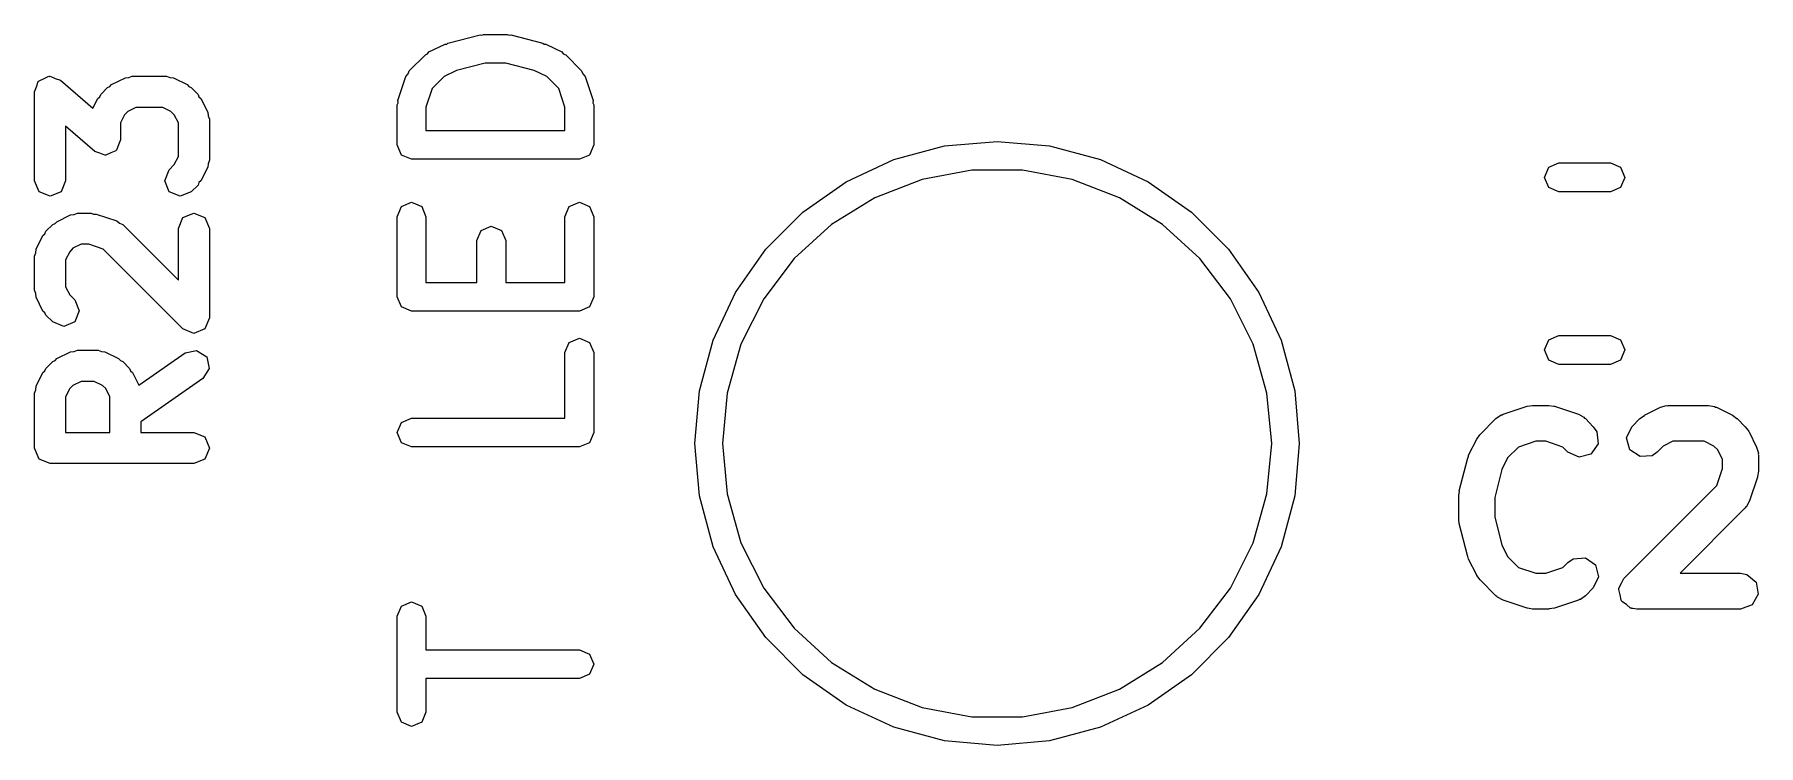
# Model space of a CAD drawing. Extents: x 72 to 186, y -144 to -85.
# Drawn here: x 141.74 to 148.93, y -113.51 to -110.54 of the extents above; entities that cross this region are included whole.
import ezdxf

# ---------------------------------------------------------------- set-up
doc = ezdxf.new("R2010")
doc.units = 0
doc.layers.add('BLACK', color=7, linetype='CONTINUOUS')

msp = doc.modelspace()

# ---------------------------------------------------------------- linework, layer by layer
at = {"layer": 'BLACK', "linetype": 'CONTINUOUS'}
for p, q in [((143.46, -110.58), (143.594, -110.546)), ((143.594, -110.546), (143.601, -110.547)), ((143.601, -110.547), (143.608, -110.544)), ((143.608, -110.544), (143.708, -110.544)), ((143.708, -110.544), (143.715, -110.547)), ((143.715, -110.547), (143.723, -110.546)), ((143.723, -110.546), (143.856, -110.58)), ((143.299, -110.695), (143.366, -110.629)), ((143.366, -110.629), (143.375, -110.625)), ((143.375, -110.625), (143.381, -110.617)), ((143.381, -110.617), (143.448, -110.584)), ((143.448, -110.584), (143.455, -110.584)), ((143.455, -110.584), (143.46, -110.58)), ((143.856, -110.58), (143.861, -110.584)), ((143.861, -110.584), (143.868, -110.584)), ((143.868, -110.584), (143.935, -110.617)), ((143.935, -110.617), (143.941, -110.625)), ((143.941, -110.625), (143.951, -110.629)), ((143.951, -110.629), (144.017, -110.695)), ((143.285, -110.719), (143.294, -110.708)), ((143.294, -110.708), (143.299, -110.695)), ((143.496, -110.694), (143.444, -110.72)), ((143.615, -110.664), (143.496, -110.694)), ((143.701, -110.664), (143.615, -110.664)), ((143.82, -110.694), (143.701, -110.664)), ((143.873, -110.72), (143.82, -110.694)), ((144.017, -110.695), (144.023, -110.708)), ((144.023, -110.708), (144.032, -110.719)), ((141.736, -110.783), (141.745, -110.762)), ((141.745, -110.762), (141.752, -110.74)), ((141.752, -110.74), (141.754, -110.739)), ((141.754, -110.739), (141.755, -110.737)), ((141.755, -110.737), (141.776, -110.728)), ((141.776, -110.728), (141.796, -110.718)), ((141.796, -110.718), (141.799, -110.719)), ((141.799, -110.719), (141.801, -110.718)), ((141.801, -110.718), (141.822, -110.727)), ((141.822, -110.727), (141.844, -110.734)), ((141.844, -110.734), (141.979, -110.852)), ((142.012, -110.794), (142.041, -110.765)), ((142.041, -110.765), (142.05, -110.761)), ((142.05, -110.761), (142.057, -110.753)), ((142.057, -110.753), (142.115, -110.725)), ((142.115, -110.725), (142.13, -110.724)), ((142.13, -110.724), (142.144, -110.718)), ((142.144, -110.718), (142.287, -110.718)), ((142.287, -110.718), (142.301, -110.724)), ((142.301, -110.724), (142.316, -110.725)), ((142.316, -110.725), (142.373, -110.753)), ((142.373, -110.753), (142.38, -110.761)), ((142.38, -110.761), (142.39, -110.765)), ((142.39, -110.765), (142.418, -110.794)), ((143.251, -110.819), (143.285, -110.719)), ((143.394, -110.77), (143.368, -110.847)), ((143.444, -110.72), (143.394, -110.77)), ((143.922, -110.77), (143.873, -110.72)), ((143.948, -110.847), (143.922, -110.77)), ((144.032, -110.719), (144.065, -110.819)), ((141.736, -111.154), (141.736, -110.783)), ((141.979, -110.852), (142, -110.811)), ((142, -110.811), (142.008, -110.804)), ((142.008, -110.804), (142.012, -110.794)), ((142.159, -110.848), (142.125, -110.865)), ((142.271, -110.848), (142.159, -110.848)), ((142.305, -110.865), (142.271, -110.848)), ((142.418, -110.794), (142.422, -110.804)), ((142.422, -110.804), (142.43, -110.811)), ((142.43, -110.811), (142.459, -110.868)), ((143.248, -110.838), (143.252, -110.829)), ((143.248, -111.004), (143.248, -110.838)), ((143.252, -110.829), (143.251, -110.819)), ((143.368, -110.847), (143.368, -110.944)), ((143.948, -110.944), (143.948, -110.847)), ((144.065, -110.819), (144.064, -110.829)), ((144.064, -110.829), (144.068, -110.838)), ((144.068, -110.838), (144.068, -111.004)), ((141.987, -111.032), (141.866, -110.926)), ((141.866, -110.926), (141.866, -111.154)), ((142.111, -110.879), (142.094, -110.912)), ((142.094, -110.912), (142.094, -110.983)), ((142.125, -110.865), (142.111, -110.879)), ((142.319, -110.879), (142.305, -110.865)), ((142.336, -110.912), (142.319, -110.879)), ((142.336, -111.053), (142.336, -110.912)), ((142.459, -110.868), (142.46, -110.883)), ((142.46, -110.883), (142.466, -110.897)), ((142.466, -110.897), (142.466, -111.069)), ((142.094, -110.983), (142.086, -111.004)), ((143.368, -110.944), (143.948, -110.944)), ((145.531, -111.009), (145.75, -110.99)), ((145.75, -110.99), (145.969, -111.009)), ((142.008, -111.039), (141.987, -111.032)), ((142.029, -111.048), (142.008, -111.039)), ((142.032, -111.047), (142.029, -111.048)), ((142.034, -111.048), (142.032, -111.047)), ((142.054, -111.038), (142.034, -111.048)), ((142.075, -111.029), (142.054, -111.038)), ((142.076, -111.027), (142.075, -111.029)), ((142.078, -111.026), (142.076, -111.027)), ((142.086, -111.004), (142.078, -111.026)), ((142.319, -111.087), (142.336, -111.053)), ((142.466, -111.069), (142.46, -111.083)), ((143.266, -111.047), (143.248, -111.004)), ((143.248, -111.004), (143.248, -111.004)), ((143.308, -111.064), (143.266, -111.047)), ((144.008, -111.064), (143.308, -111.064)), ((144.051, -111.047), (144.008, -111.064)), ((144.068, -111.004), (144.051, -111.047)), ((145.12, -111.159), (145.319, -111.066)), ((145.319, -111.066), (145.531, -111.009)), ((145.969, -111.009), (146.181, -111.066)), ((146.181, -111.066), (146.38, -111.159)), ((142.279, -111.154), (142.298, -111.108)), ((142.298, -111.108), (142.319, -111.087)), ((142.459, -111.098), (142.43, -111.155)), ((142.46, -111.083), (142.459, -111.098)), ((145.644, -111.11), (145.437, -111.149)), ((145.856, -111.11), (145.644, -111.11)), ((146.063, -111.149), (145.856, -111.11)), ((148.032, -111.14), (148.05, -111.098)), ((148.05, -111.182), (148.032, -111.14)), ((148.05, -111.098), (148.092, -111.08)), ((148.092, -111.08), (148.308, -111.08)), ((148.308, -111.08), (148.35, -111.098)), ((148.35, -111.098), (148.368, -111.14)), ((148.368, -111.14), (148.35, -111.182)), ((141.755, -111.2), (141.736, -111.154)), ((141.801, -111.219), (141.755, -111.2)), ((141.847, -111.2), (141.801, -111.219)), ((141.866, -111.154), (141.847, -111.2)), ((142.298, -111.2), (142.279, -111.154)), ((142.344, -111.219), (142.298, -111.2)), ((142.39, -111.2), (142.344, -111.219)), ((142.418, -111.172), (142.39, -111.2)), ((142.422, -111.162), (142.418, -111.172)), ((142.43, -111.155), (142.422, -111.162)), ((144.94, -111.285), (145.12, -111.159)), ((145.437, -111.149), (145.24, -111.225)), ((146.26, -111.225), (146.063, -111.149)), ((146.38, -111.159), (146.56, -111.285)), ((148.092, -111.2), (148.05, -111.182)), ((148.308, -111.2), (148.092, -111.2)), ((148.35, -111.182), (148.308, -111.2)), ((143.248, -111.304), (143.266, -111.262)), ((143.266, -111.262), (143.308, -111.244)), ((143.308, -111.244), (143.351, -111.262)), ((143.351, -111.262), (143.368, -111.304)), ((143.948, -111.304), (143.966, -111.262)), ((143.966, -111.262), (144.008, -111.244)), ((144.008, -111.244), (144.051, -111.262)), ((144.051, -111.262), (144.068, -111.304)), ((144.785, -111.44), (144.94, -111.285)), ((145.24, -111.225), (145.06, -111.336)), ((146.44, -111.336), (146.26, -111.225)), ((146.56, -111.285), (146.715, -111.44)), ((141.783, -111.365), (141.812, -111.337)), ((141.812, -111.337), (141.822, -111.333)), ((141.822, -111.333), (141.829, -111.325)), ((141.829, -111.325), (141.886, -111.296)), ((141.886, -111.296), (141.901, -111.295)), ((141.901, -111.295), (141.915, -111.289)), ((141.915, -111.289), (141.972, -111.289)), ((141.972, -111.289), (141.982, -111.293)), ((141.982, -111.293), (141.993, -111.293)), ((141.993, -111.293), (142.079, -111.321)), ((142.079, -111.321), (142.09, -111.331)), ((142.09, -111.331), (142.104, -111.337)), ((142.104, -111.337), (142.336, -111.569)), ((142.336, -111.354), (142.355, -111.308)), ((142.336, -111.569), (142.336, -111.354)), ((142.355, -111.308), (142.401, -111.289)), ((142.401, -111.289), (142.447, -111.308)), ((142.447, -111.308), (142.466, -111.354)), ((142.466, -111.354), (142.466, -111.726)), ((143.248, -111.638), (143.248, -111.304)), ((143.368, -111.304), (143.368, -111.578)), ((143.599, -111.362), (143.641, -111.344)), ((143.641, -111.344), (143.684, -111.362)), ((143.948, -111.578), (143.948, -111.304)), ((144.068, -111.304), (144.068, -111.638)), ((145.06, -111.336), (144.904, -111.479)), ((146.596, -111.479), (146.44, -111.336)), ((141.743, -111.44), (141.771, -111.382)), ((141.771, -111.382), (141.779, -111.375)), ((141.779, -111.375), (141.783, -111.365)), ((141.93, -111.419), (141.896, -111.436)), ((141.962, -111.419), (141.93, -111.419)), ((142.023, -111.44), (141.962, -111.419)), ((143.581, -111.404), (143.599, -111.362)), ((143.581, -111.578), (143.581, -111.404)), ((143.684, -111.362), (143.701, -111.404)), ((143.701, -111.404), (143.701, -111.578)), ((141.736, -111.469), (141.742, -111.455)), ((141.736, -111.611), (141.736, -111.469)), ((141.742, -111.455), (141.743, -111.44)), ((141.883, -111.45), (141.866, -111.484)), ((141.866, -111.484), (141.866, -111.596)), ((141.896, -111.436), (141.883, -111.45)), ((142.355, -111.772), (142.023, -111.44)), ((144.659, -111.62), (144.785, -111.44)), ((144.904, -111.479), (144.777, -111.647)), ((146.723, -111.647), (146.596, -111.479)), ((146.715, -111.44), (146.841, -111.62)), ((141.742, -111.625), (141.736, -111.611)), ((141.743, -111.64), (141.742, -111.625)), ((141.771, -111.698), (141.743, -111.64)), ((141.866, -111.596), (141.883, -111.63)), ((141.883, -111.63), (141.904, -111.651)), ((143.266, -111.68), (143.248, -111.638)), ((143.248, -111.638), (143.248, -111.638)), ((143.368, -111.578), (143.581, -111.578)), ((143.701, -111.578), (143.948, -111.578)), ((144.068, -111.638), (144.051, -111.68)), ((144.566, -111.819), (144.659, -111.62)), ((146.841, -111.62), (146.934, -111.819)), ((141.779, -111.705), (141.771, -111.698)), ((141.783, -111.715), (141.779, -111.705)), ((141.812, -111.743), (141.783, -111.715)), ((141.904, -111.651), (141.923, -111.697)), ((141.923, -111.697), (141.904, -111.743)), ((143.308, -111.698), (143.266, -111.68)), ((143.641, -111.698), (143.308, -111.698)), ((144.008, -111.698), (143.641, -111.698)), ((144.051, -111.68), (144.008, -111.698)), ((144.777, -111.647), (144.682, -111.836)), ((146.818, -111.836), (146.723, -111.647)), ((141.858, -111.762), (141.812, -111.743)), ((141.904, -111.743), (141.858, -111.762)), ((142.401, -111.791), (142.355, -111.772)), ((142.355, -111.772), (142.355, -111.772)), ((142.447, -111.772), (142.401, -111.791)), ((142.466, -111.726), (142.447, -111.772)), ((143.948, -111.871), (143.966, -111.829)), ((143.966, -111.829), (144.008, -111.811)), ((144.008, -111.811), (144.051, -111.829)), ((144.051, -111.829), (144.068, -111.871)), ((144.509, -112.031), (144.566, -111.819)), ((144.682, -111.836), (144.625, -112.04)), ((146.875, -112.04), (146.818, -111.836)), ((146.934, -111.819), (146.991, -112.031)), ((148.032, -111.86), (148.05, -111.818)), ((148.05, -111.902), (148.032, -111.86)), ((148.05, -111.818), (148.092, -111.8)), ((148.092, -111.8), (148.308, -111.8)), ((148.308, -111.8), (148.35, -111.818)), ((148.35, -111.818), (148.368, -111.86)), ((148.368, -111.86), (148.35, -111.902)), ((141.783, -111.937), (141.812, -111.908)), ((141.812, -111.908), (141.822, -111.904)), ((141.822, -111.904), (141.829, -111.896)), ((141.829, -111.896), (141.886, -111.868)), ((141.886, -111.868), (141.901, -111.867)), ((141.901, -111.867), (141.915, -111.861)), ((141.915, -111.861), (142.001, -111.861)), ((142.001, -111.861), (142.015, -111.867)), ((142.015, -111.867), (142.03, -111.868)), ((142.03, -111.868), (142.087, -111.896)), ((142.087, -111.896), (142.094, -111.904)), ((142.094, -111.904), (142.104, -111.908)), ((142.104, -111.908), (142.132, -111.937)), ((142.171, -112.007), (142.364, -111.872)), ((142.364, -111.872), (142.412, -111.862)), ((142.412, -111.862), (142.454, -111.888)), ((142.454, -111.888), (142.465, -111.937)), ((143.948, -112.144), (143.948, -111.871)), ((144.068, -111.871), (144.068, -112.204)), ((148.092, -111.92), (148.05, -111.902)), ((148.308, -111.92), (148.092, -111.92)), ((148.35, -111.902), (148.308, -111.92)), ((141.743, -112.011), (141.771, -111.954)), ((141.771, -111.954), (141.779, -111.947)), ((141.779, -111.947), (141.783, -111.937)), ((141.93, -111.991), (141.896, -112.008)), ((141.985, -111.991), (141.93, -111.991)), ((142.019, -112.008), (141.985, -111.991)), ((142.132, -111.937), (142.137, -111.947)), ((142.137, -111.947), (142.145, -111.954)), ((142.145, -111.954), (142.171, -112.007)), ((142.438, -111.979), (142.18, -112.16)), ((142.465, -111.937), (142.438, -111.979)), ((141.736, -112.04), (141.742, -112.026)), ((141.736, -112.269), (141.736, -112.04)), ((141.742, -112.026), (141.743, -112.011)), ((141.883, -112.021), (141.866, -112.055)), ((141.866, -112.055), (141.866, -112.204)), ((141.896, -112.008), (141.883, -112.021)), ((142.033, -112.021), (142.019, -112.008)), ((142.05, -112.055), (142.033, -112.021)), ((142.05, -112.204), (142.05, -112.055)), ((144.49, -112.25), (144.509, -112.031)), ((144.625, -112.04), (144.605, -112.25)), ((146.895, -112.25), (146.875, -112.04)), ((146.991, -112.031), (147.01, -112.25)), ((143.266, -112.162), (143.308, -112.144)), ((143.308, -112.144), (143.948, -112.144)), ((147.764, -112.213), (147.83, -112.146)), ((147.83, -112.146), (147.852, -112.131)), ((147.852, -112.131), (147.856, -112.131)), ((147.856, -112.131), (147.86, -112.128)), ((147.86, -112.128), (147.96, -112.095)), ((147.96, -112.095), (147.982, -112.092)), ((147.982, -112.092), (147.983, -112.091)), ((147.983, -112.091), (148.05, -112.091)), ((148.05, -112.091), (148.072, -112.095)), ((148.072, -112.095), (148.074, -112.095)), ((148.074, -112.095), (148.174, -112.128)), ((148.174, -112.128), (148.197, -112.141)), ((148.197, -112.141), (148.199, -112.144)), ((148.199, -112.144), (148.203, -112.146)), ((148.203, -112.146), (148.236, -112.18)), ((148.397, -112.18), (148.43, -112.146)), ((148.43, -112.146), (148.449, -112.133)), ((148.449, -112.133), (148.45, -112.132)), ((148.45, -112.132), (148.516, -112.099)), ((148.516, -112.099), (148.541, -112.092)), ((148.541, -112.092), (148.546, -112.093)), ((148.546, -112.093), (148.55, -112.091)), ((148.55, -112.091), (148.717, -112.091)), ((148.717, -112.091), (148.742, -112.096)), ((148.742, -112.096), (148.746, -112.098)), ((148.746, -112.098), (148.75, -112.099)), ((148.75, -112.099), (148.817, -112.132)), ((148.817, -112.132), (148.835, -112.146)), ((148.835, -112.146), (148.836, -112.146)), ((148.836, -112.146), (148.87, -112.18)), ((141.866, -112.204), (142.05, -112.204)), ((142.18, -112.16), (142.18, -112.204)), ((142.18, -112.204), (142.401, -112.204)), ((142.401, -112.204), (142.447, -112.223)), ((143.248, -112.204), (143.266, -112.162)), ((143.266, -112.247), (143.248, -112.204)), ((144.068, -112.204), (144.051, -112.247)), ((147.75, -112.232), (147.763, -112.214)), ((147.763, -112.214), (147.764, -112.213)), ((148.236, -112.18), (148.251, -112.201)), ((148.251, -112.201), (148.256, -112.252)), ((148.375, -112.226), (148.397, -112.18)), ((148.87, -112.18), (148.883, -112.198)), ((148.883, -112.198), (148.884, -112.199)), ((148.884, -112.199), (148.917, -112.266)), ((141.755, -112.315), (141.736, -112.269)), ((141.736, -112.269), (141.736, -112.269)), ((142.447, -112.223), (142.466, -112.269)), ((142.466, -112.269), (142.447, -112.315)), ((143.308, -112.264), (143.266, -112.247)), ((144.008, -112.264), (143.308, -112.264)), ((144.051, -112.247), (144.008, -112.264)), ((144.509, -112.469), (144.49, -112.25)), ((144.605, -112.25), (144.625, -112.46)), ((146.875, -112.46), (146.895, -112.25)), ((147.01, -112.25), (146.991, -112.469)), ((147.716, -112.299), (147.75, -112.232)), ((147.924, -112.265), (147.878, -112.31)), ((147.996, -112.241), (147.924, -112.265)), ((148.038, -112.241), (147.996, -112.241)), ((148.109, -112.265), (148.038, -112.241)), ((148.13, -112.286), (148.109, -112.265)), ((148.177, -112.307), (148.13, -112.286)), ((148.256, -112.252), (148.226, -112.294)), ((148.389, -112.276), (148.375, -112.226)), ((148.431, -112.305), (148.389, -112.276)), ((148.503, -112.286), (148.482, -112.301)), ((148.528, -112.261), (148.503, -112.286)), ((148.568, -112.241), (148.528, -112.261)), ((148.699, -112.241), (148.568, -112.241)), ((148.739, -112.261), (148.699, -112.241)), ((148.755, -112.277), (148.739, -112.261)), ((148.775, -112.317), (148.755, -112.277)), ((148.917, -112.266), (148.925, -112.291)), ((148.925, -112.291), (148.923, -112.295)), ((141.801, -112.334), (141.755, -112.315)), ((142.115, -112.334), (141.801, -112.334)), ((142.401, -112.334), (142.115, -112.334)), ((142.447, -112.315), (142.401, -112.334)), ((147.677, -112.448), (147.711, -112.315)), ((147.711, -112.315), (147.716, -112.303)), ((147.716, -112.303), (147.716, -112.299)), ((147.854, -112.359), (147.825, -112.475)), ((147.878, -112.31), (147.854, -112.359)), ((148.226, -112.294), (148.177, -112.307)), ((148.482, -112.301), (148.431, -112.305)), ((148.751, -112.426), (148.775, -112.354)), ((148.775, -112.354), (148.775, -112.317)), ((148.923, -112.295), (148.925, -112.299)), ((148.925, -112.299), (148.925, -112.366)), ((148.364, -112.813), (148.751, -112.426)), ((148.921, -112.39), (148.888, -112.49)), ((148.925, -112.366), (148.921, -112.388)), ((148.921, -112.388), (148.921, -112.39)), ((144.566, -112.681), (144.509, -112.469)), ((144.625, -112.46), (144.682, -112.664)), ((146.818, -112.664), (146.875, -112.46)), ((146.991, -112.469), (146.934, -112.681)), ((147.675, -112.466), (147.678, -112.451)), ((147.675, -112.566), (147.675, -112.466)), ((147.678, -112.451), (147.677, -112.448)), ((147.825, -112.475), (147.825, -112.557)), ((148.888, -112.49), (148.875, -112.513)), ((147.676, -112.569), (147.675, -112.566)), ((147.677, -112.584), (147.676, -112.569)), ((147.825, -112.557), (147.854, -112.673)), ((148.87, -112.519), (148.598, -112.791)), ((148.872, -112.515), (148.87, -112.519)), ((148.875, -112.513), (148.872, -112.515)), ((147.711, -112.718), (147.677, -112.584)), ((144.659, -112.88), (144.566, -112.681)), ((144.682, -112.664), (144.777, -112.853)), ((146.723, -112.853), (146.818, -112.664)), ((146.934, -112.681), (146.841, -112.88)), ((147.713, -112.721), (147.711, -112.718)), ((147.716, -112.733), (147.713, -112.721)), ((147.854, -112.673), (147.878, -112.722)), ((147.878, -112.722), (147.924, -112.767)), ((147.75, -112.8), (147.716, -112.733)), ((147.924, -112.767), (147.996, -112.791)), ((147.996, -112.791), (148.038, -112.791)), ((148.038, -112.791), (148.109, -112.767)), ((148.109, -112.767), (148.13, -112.746)), ((148.13, -112.746), (148.152, -112.731)), ((148.152, -112.731), (148.203, -112.727)), ((148.203, -112.727), (148.245, -112.756)), ((148.245, -112.756), (148.258, -112.806)), ((148.598, -112.791), (148.85, -112.791)), ((148.85, -112.791), (148.876, -112.796)), ((144.777, -112.853), (144.904, -113.021)), ((146.596, -113.021), (146.723, -112.853)), ((147.751, -112.801), (147.75, -112.8)), ((147.764, -112.819), (147.751, -112.801)), ((147.83, -112.886), (147.764, -112.819)), ((148.236, -112.852), (148.203, -112.886)), ((148.258, -112.806), (148.236, -112.852)), ((148.342, -112.859), (148.343, -112.856)), ((148.348, -112.881), (148.342, -112.859)), ((148.343, -112.853), (148.354, -112.833)), ((148.343, -112.856), (148.343, -112.853)), ((148.354, -112.833), (148.364, -112.813)), ((148.876, -112.796), (148.915, -112.829)), ((148.915, -112.829), (148.924, -112.879)), ((143.248, -112.971), (143.266, -112.929)), ((143.266, -112.929), (143.308, -112.911)), ((143.308, -112.911), (143.351, -112.929)), ((143.351, -112.929), (143.368, -112.971)), ((144.785, -113.06), (144.659, -112.88)), ((146.841, -112.88), (146.715, -113.06)), ((147.834, -112.888), (147.83, -112.886)), ((147.837, -112.891), (147.834, -112.888)), ((147.86, -112.904), (147.837, -112.891)), ((147.96, -112.937), (147.86, -112.904)), ((147.961, -112.937), (147.96, -112.937)), ((147.983, -112.941), (147.961, -112.937)), ((148.074, -112.937), (148.052, -112.94)), ((148.174, -112.904), (148.074, -112.937)), ((148.177, -112.901), (148.174, -112.904)), ((148.182, -112.901), (148.177, -112.901)), ((148.203, -112.886), (148.182, -112.901)), ((148.352, -112.904), (148.348, -112.881)), ((148.354, -112.906), (148.352, -112.904)), ((148.355, -112.909), (148.354, -112.906)), ((148.374, -112.922), (148.355, -112.909)), ((148.391, -112.937), (148.374, -112.922)), ((148.396, -112.937), (148.391, -112.937)), ((148.397, -112.938), (148.396, -112.937)), ((148.401, -112.938), (148.397, -112.938)), ((148.417, -112.941), (148.401, -112.938)), ((148.898, -112.923), (148.85, -112.941)), ((148.924, -112.879), (148.898, -112.923)), ((143.248, -113.371), (143.248, -112.971)), ((143.368, -112.971), (143.368, -113.111)), ((148.05, -112.941), (147.983, -112.941)), ((148.052, -112.94), (148.05, -112.941)), ((148.85, -112.941), (148.417, -112.941)), ((144.94, -113.215), (144.785, -113.06)), ((144.904, -113.021), (145.06, -113.164)), ((146.44, -113.164), (146.596, -113.021)), ((146.715, -113.06), (146.56, -113.215)), ((143.368, -113.111), (144.008, -113.111)), ((144.008, -113.111), (144.051, -113.129)), ((144.051, -113.129), (144.068, -113.171)), ((144.051, -113.213), (144.008, -113.231)), ((144.068, -113.171), (144.051, -113.213)), ((145.12, -113.341), (144.94, -113.215)), ((145.06, -113.164), (145.24, -113.275)), ((146.26, -113.275), (146.44, -113.164)), ((146.56, -113.215), (146.38, -113.341)), ((144.008, -113.231), (143.368, -113.231)), ((143.368, -113.231), (143.368, -113.371)), ((145.24, -113.275), (145.437, -113.351)), ((146.063, -113.351), (146.26, -113.275)), ((145.319, -113.434), (145.12, -113.341)), ((145.437, -113.351), (145.644, -113.39)), ((145.856, -113.39), (146.063, -113.351)), ((146.38, -113.341), (146.181, -113.434)), ((143.266, -113.413), (143.248, -113.371)), ((143.308, -113.431), (143.266, -113.413)), ((143.351, -113.413), (143.308, -113.431)), ((143.368, -113.371), (143.351, -113.413)), ((145.531, -113.491), (145.319, -113.434)), ((145.644, -113.39), (145.856, -113.39)), ((146.181, -113.434), (145.969, -113.491)), ((145.75, -113.51), (145.531, -113.491)), ((145.969, -113.491), (145.75, -113.51))]:
    msp.add_line(p, q, dxfattribs=at)

doc.saveas('drawing.dxf')
